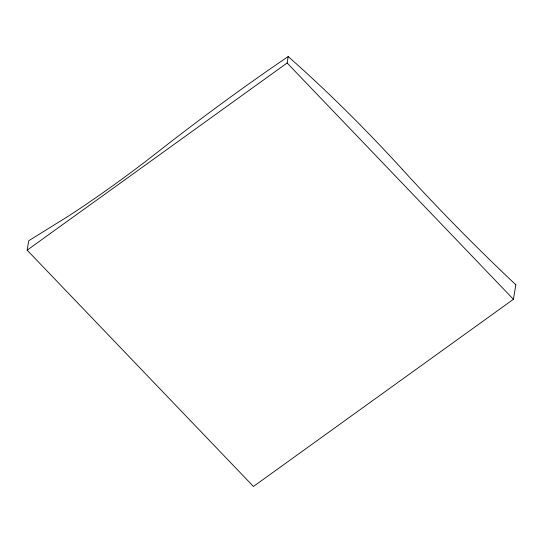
<?xml version="1.0" encoding="UTF-8"?>
<svg xmlns="http://www.w3.org/2000/svg" width="543" height="543" viewBox="0 0 543 543"><rect width="100%" height="100%" fill="white"/><g stroke="black" fill="none" stroke-linecap="round" stroke-linejoin="round"><path stroke-width="0.81" d="M515.85 284.776L513.42 299.281L253.445 486.46L27.15 250.174L28.725 240.759L68.594 216.005A523.058 169.511 -43.8 0 0 157.932 151.87A961.191 311.499 -43.8 0 1 288.211 56.526L302.655 69.511A721.287 271.765 54.2 0 1 402.261 169.273M27.15 250.174L287.125 62.995L288.211 56.54M287.125 62.995L513.42 299.281M515.85 284.77A979.877 369.192 54.2 0 1 402.254 169.307"/></g></svg>
